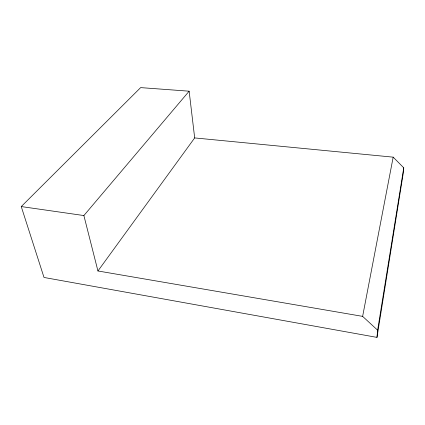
<?xml version="1.0" encoding="UTF-8"?>
<svg xmlns="http://www.w3.org/2000/svg" width="425" height="425" viewBox="0 0 425 425"><rect width="100%" height="100%" fill="white"/><g stroke="black" fill="none" stroke-linecap="round" stroke-linejoin="round"><path stroke-width="0.64" d="M194.677 137.923L189.141 91.189L140.648 87.614L21.25 206.566L44.014 277.461L376.98 337.386L377.623 330.183L403.75 167.817L393.178 157.154L194.677 137.923L97.941 270.975L362.631 316.37L377.623 330.183M403.75 167.817L403.112 174.075L376.98 337.386M362.631 316.37L393.178 157.154M97.941 270.975L83.879 215.555L189.141 91.189M21.25 206.566L83.879 215.555"/></g></svg>
